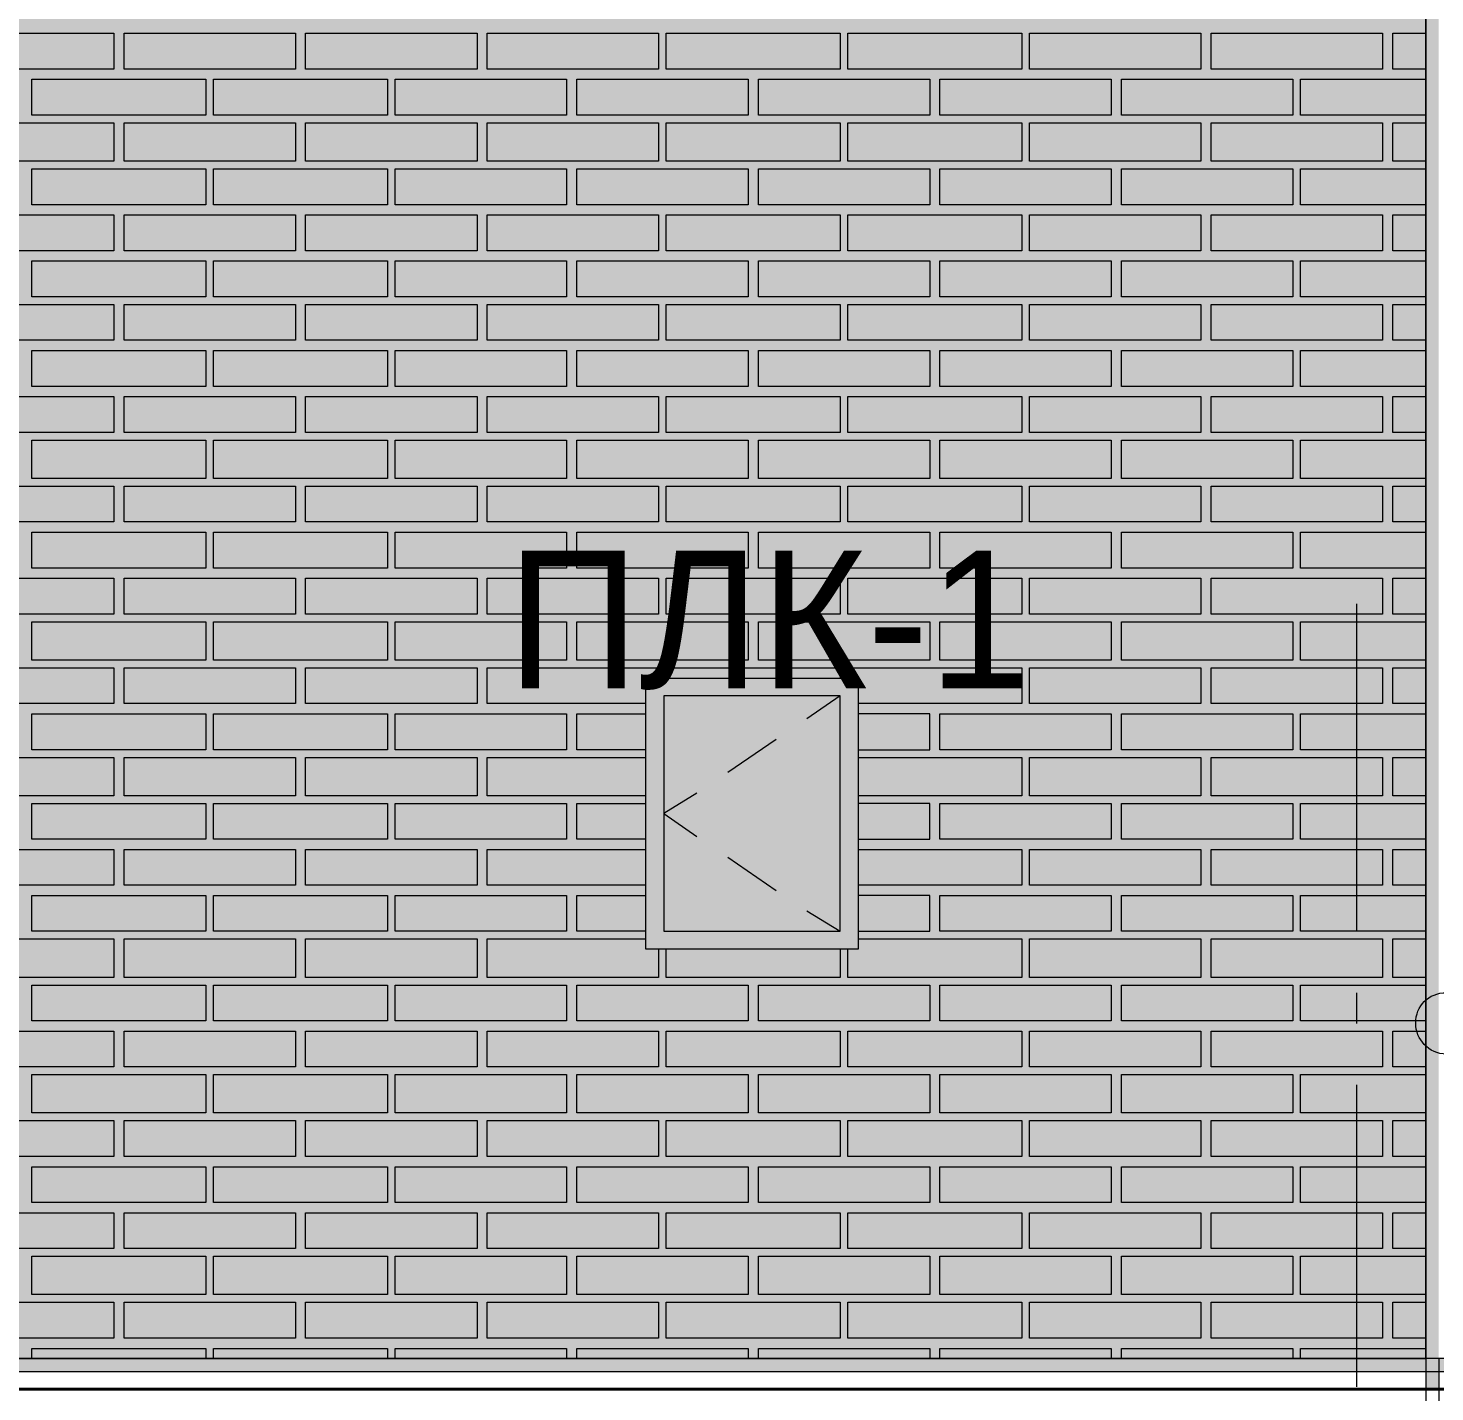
# Model space of a CAD drawing. Header units: millimetres. Extents: x -28928 to 100580, y -22867 to 36490.
# Drawn here: x 27153 to 29480, y -4768 to -2513 of the extents above; entities that cross this region are included whole.
import ezdxf

# ---------------------------------------------------------------- set-up
doc = ezdxf.new("R2010")
doc.units = ezdxf.units.MM
doc.layers.add('PDF _Геометрия', color=7, linetype='Continuous', true_color=0x8f8e8d)
doc.layers.add('PDF _Сплошная заливка', color=7, linetype='Continuous', true_color=0xffffff)
doc.layers.add('PDF _Текст', color=7, linetype='Continuous')

msp = doc.modelspace()

# ---------------------------------------------------------------- hatches: boundary and pattern name
at = {"layer": 'PDF _Сплошная заливка', "true_color": 0xdcd6cf, "transparency": 33554559}
msp.add_hatch(color=254, dxfattribs=at).paths.add_polyline_path([(29465.3, 1544.1), (29486.4, 1544.1), (29486.4, 9028.4), (4952.2, 9028.4), (4952.2, -4713.2), (29465.3, -4713.2)])
at = {"layer": 'PDF _Сплошная заливка', "true_color": 0xa48f7a, "transparency": 33554559}
h = msp.add_hatch(color=252, dxfattribs=at)
h.paths.add_polyline_path([(-7486.3, -4734.3), (-7486.3, -4713.2), (-9576.3, -4713.2), (-9576.3, -4734.3)])
h.paths.add_polyline_path([(-7168.9, -4713.2), (-7168.9, -4734.3), (45263, -4734.3), (45263, -4713.2)])

# ---------------------------------------------------------------- linework, layer by layer
at = {"layer": 'PDF _Геометрия', "color": 7, "lineweight": 9}
for points in [[(45263, -4713.2), (-7168.9, -4713.2), (4931.1, -4713.2), (-7168.9, -4713.2), (4931.1, -4713.2), (4931.1, 9028.4), (4931.1, -4764)], [(4952.2, -4764), (4952.2, 9028.4), (4952.2, -4713.2), (29465.3, -4713.2), (4952.2, -4713.2), (29465.3, -4713.2), (29465.3, 1531.4), (29465.3, -4764)], [(29351.1, -4006.6), (29351.1, -3465.1)], [(28496.4, -3617.4), (28441.4, -3655.5)], [(28390.7, -3689.3), (28310.3, -3744.3)], [(28259.5, -3778.2), (28204.5, -3812), (28259.5, -3850.1)], [(28310.3, -3884), (28390.7, -3939)], [(28441.4, -3972.8), (28496.4, -4006.6)], [(29351.1, -4159), (29351.1, -4108.2)], [(29351.1, -4759.7), (29351.1, -4260.5)], [(-7168.9, -4734.3), (45263, -4734.3), (45263, -4713.2), (29486.4, -4713.2), (29486.4, -5491.6), (29486.4, -5610.1)], [(29465.3, -4713.2), (29465.3, -5491.6), (29465.3, -5610.1)]]:
    msp.add_lwpolyline(points, dxfattribs=at)
at = {"layer": 'PDF _Геометрия', "lineweight": 9}
for points in [[(27294.9, -2521.6), (27294.9, -2580.9), (27011.4, -2580.9), (27011.4, -2521.6)], [(27595.3, -2521.6), (27595.3, -2580.9), (27311.8, -2580.9), (27311.8, -2521.6)], [(27895.7, -2521.6), (27895.7, -2580.9), (27612.2, -2580.9), (27612.2, -2521.6)], [(28196.1, -2521.6), (28196.1, -2580.9), (27912.6, -2580.9), (27912.6, -2521.6)], [(28496.4, -2521.6), (28496.4, -2580.9), (28208.7, -2580.9), (28208.7, -2521.6)], [(28796.8, -2521.6), (28796.8, -2580.9), (28509.1, -2580.9), (28509.1, -2521.6)], [(29093, -2521.6), (29093, -2580.9), (28809.5, -2580.9), (28809.5, -2521.6)], [(29393.4, -2521.6), (29393.4, -2580.9), (29109.9, -2580.9), (29109.9, -2521.6)], [(27447.2, -2657), (27303.4, -2657), (27159.5, -2657), (27159.5, -2597.8), (27303.4, -2597.8), (27447.2, -2597.8)], [(27747.6, -2657), (27603.7, -2657), (27459.9, -2657), (27459.9, -2597.8), (27603.7, -2597.8), (27747.6, -2597.8)], [(28043.7, -2657), (27904.1, -2657), (27760.3, -2657), (27760.3, -2597.8), (27904.1, -2597.8), (28043.7, -2597.8)], [(28344.1, -2657), (28204.5, -2657), (28060.7, -2657), (28060.7, -2597.8), (28204.5, -2597.8), (28344.1, -2597.8)], [(28644.5, -2657), (28500.7, -2657), (28361.1, -2657), (28361.1, -2597.8), (28500.7, -2597.8), (28644.5, -2597.8)], [(28944.9, -2657), (28801.1, -2657), (28661.4, -2657), (28661.4, -2597.8), (28801.1, -2597.8), (28944.9, -2597.8)], [(29245.3, -2657), (29101.4, -2657), (28961.8, -2657), (28961.8, -2597.8), (29101.4, -2597.8), (29245.3, -2597.8)], [(27294.9, -2669.7), (27294.9, -2733.2), (27011.4, -2733.2), (27011.4, -2669.7)], [(27595.3, -2669.7), (27595.3, -2733.2), (27311.8, -2733.2), (27311.8, -2669.7)], [(27895.7, -2669.7), (27895.7, -2733.2), (27612.2, -2733.2), (27612.2, -2669.7)], [(28196.1, -2669.7), (28196.1, -2733.2), (27912.6, -2733.2), (27912.6, -2669.7)], [(28496.4, -2669.7), (28496.4, -2733.2), (28208.7, -2733.2), (28208.7, -2669.7)], [(28796.8, -2669.7), (28796.8, -2733.2), (28509.1, -2733.2), (28509.1, -2669.7)], [(29093, -2669.7), (29093, -2733.2), (28809.5, -2733.2), (28809.5, -2669.7)], [(29393.4, -2669.7), (29393.4, -2733.2), (29109.9, -2733.2), (29109.9, -2669.7)], [(27447.2, -2805.1), (27303.4, -2805.1), (27159.5, -2805.1), (27159.5, -2745.9), (27303.4, -2745.9), (27447.2, -2745.9)], [(27747.6, -2805.1), (27603.7, -2805.1), (27459.9, -2805.1), (27459.9, -2745.9), (27603.7, -2745.9), (27747.6, -2745.9)], [(28043.7, -2805.1), (27904.1, -2805.1), (27760.3, -2805.1), (27760.3, -2745.9), (27904.1, -2745.9), (28043.7, -2745.9)], [(28344.1, -2805.1), (28204.5, -2805.1), (28060.7, -2805.1), (28060.7, -2745.9), (28204.5, -2745.9), (28344.1, -2745.9)], [(28644.5, -2805.1), (28500.7, -2805.1), (28361.1, -2805.1), (28361.1, -2745.9), (28500.7, -2745.9), (28644.5, -2745.9)], [(28944.9, -2805.1), (28801.1, -2805.1), (28661.4, -2805.1), (28661.4, -2745.9), (28801.1, -2745.9), (28944.9, -2745.9)], [(29245.3, -2805.1), (29101.4, -2805.1), (28961.8, -2805.1), (28961.8, -2745.9), (29101.4, -2745.9), (29245.3, -2745.9)], [(27294.9, -2822), (27294.9, -2881.3), (27011.4, -2881.3), (27011.4, -2822)], [(27595.3, -2822), (27595.3, -2881.3), (27311.8, -2881.3), (27311.8, -2822)], [(27895.7, -2822), (27895.7, -2881.3), (27612.2, -2881.3), (27612.2, -2822)], [(28196.1, -2822), (28196.1, -2881.3), (27912.6, -2881.3), (27912.6, -2822)], [(28496.4, -2822), (28496.4, -2881.3), (28208.7, -2881.3), (28208.7, -2822)], [(28796.8, -2822), (28796.8, -2881.3), (28509.1, -2881.3), (28509.1, -2822)], [(29093, -2822), (29093, -2881.3), (28809.5, -2881.3), (28809.5, -2822)], [(29393.4, -2822), (29393.4, -2881.3), (29109.9, -2881.3), (29109.9, -2822)], [(27447.2, -2957.4), (27303.4, -2957.4), (27159.5, -2957.4), (27159.5, -2898.2), (27303.4, -2898.2), (27447.2, -2898.2)], [(27747.6, -2957.4), (27603.7, -2957.4), (27459.9, -2957.4), (27459.9, -2898.2), (27603.7, -2898.2), (27747.6, -2898.2)], [(28043.7, -2957.4), (27904.1, -2957.4), (27760.3, -2957.4), (27760.3, -2898.2), (27904.1, -2898.2), (28043.7, -2898.2)], [(28344.1, -2957.4), (28204.5, -2957.4), (28060.7, -2957.4), (28060.7, -2898.2), (28204.5, -2898.2), (28344.1, -2898.2)], [(28644.5, -2957.4), (28500.7, -2957.4), (28361.1, -2957.4), (28361.1, -2898.2), (28500.7, -2898.2), (28644.5, -2898.2)], [(28944.9, -2957.4), (28801.1, -2957.4), (28661.4, -2957.4), (28661.4, -2898.2), (28801.1, -2898.2), (28944.9, -2898.2)], [(29245.3, -2957.4), (29101.4, -2957.4), (28961.8, -2957.4), (28961.8, -2898.2), (29101.4, -2898.2), (29245.3, -2898.2)], [(27294.9, -2970.1), (27294.9, -3029.3), (27011.4, -3029.3), (27011.4, -2970.1)], [(27595.3, -2970.1), (27595.3, -3029.3), (27311.8, -3029.3), (27311.8, -2970.1)], [(27895.7, -2970.1), (27895.7, -3029.3), (27612.2, -3029.3), (27612.2, -2970.1)], [(28196.1, -2970.1), (28196.1, -3029.3), (27912.6, -3029.3), (27912.6, -2970.1)], [(28496.4, -2970.1), (28496.4, -3029.3), (28208.7, -3029.3), (28208.7, -2970.1)], [(28796.8, -2970.1), (28796.8, -3029.3), (28509.1, -3029.3), (28509.1, -2970.1)], [(29093, -2970.1), (29093, -3029.3), (28809.5, -3029.3), (28809.5, -2970.1)], [(29393.4, -2970.1), (29393.4, -3029.3), (29109.9, -3029.3), (29109.9, -2970.1)], [(27447.2, -3105.5), (27303.4, -3105.5), (27159.5, -3105.5), (27159.5, -3046.3), (27303.4, -3046.3), (27447.2, -3046.3)], [(27747.6, -3105.5), (27603.7, -3105.5), (27459.9, -3105.5), (27459.9, -3046.3), (27603.7, -3046.3), (27747.6, -3046.3)], [(28043.7, -3105.5), (27904.1, -3105.5), (27760.3, -3105.5), (27760.3, -3046.3), (27904.1, -3046.3), (28043.7, -3046.3)], [(28344.1, -3105.5), (28204.5, -3105.5), (28060.7, -3105.5), (28060.7, -3046.3), (28204.5, -3046.3), (28344.1, -3046.3)], [(28644.5, -3105.5), (28500.7, -3105.5), (28361.1, -3105.5), (28361.1, -3046.3), (28500.7, -3046.3), (28644.5, -3046.3)], [(28944.9, -3105.5), (28801.1, -3105.5), (28661.4, -3105.5), (28661.4, -3046.3), (28801.1, -3046.3), (28944.9, -3046.3)], [(29245.3, -3105.5), (29101.4, -3105.5), (28961.8, -3105.5), (28961.8, -3046.3), (29101.4, -3046.3), (29245.3, -3046.3)], [(27294.9, -3122.4), (27294.9, -3181.6), (27011.4, -3181.6), (27011.4, -3122.4)], [(27595.3, -3122.4), (27595.3, -3181.6), (27311.8, -3181.6), (27311.8, -3122.4)], [(27895.7, -3122.4), (27895.7, -3181.6), (27612.2, -3181.6), (27612.2, -3122.4)], [(28196.1, -3122.4), (28196.1, -3181.6), (27912.6, -3181.6), (27912.6, -3122.4)], [(28496.4, -3122.4), (28496.4, -3181.6), (28208.7, -3181.6), (28208.7, -3122.4)], [(28796.8, -3122.4), (28796.8, -3181.6), (28509.1, -3181.6), (28509.1, -3122.4)], [(29093, -3122.4), (29093, -3181.6), (28809.5, -3181.6), (28809.5, -3122.4)], [(29393.4, -3122.4), (29393.4, -3181.6), (29109.9, -3181.6), (29109.9, -3122.4)], [(27447.2, -3257.8), (27303.4, -3257.8), (27159.5, -3257.8), (27159.5, -3194.3), (27303.4, -3194.3), (27447.2, -3194.3)], [(27747.6, -3257.8), (27603.7, -3257.8), (27459.9, -3257.8), (27459.9, -3194.3), (27603.7, -3194.3), (27747.6, -3194.3)], [(28043.7, -3257.8), (27904.1, -3257.8), (27760.3, -3257.8), (27760.3, -3194.3), (27904.1, -3194.3), (28043.7, -3194.3)], [(28344.1, -3257.8), (28204.5, -3257.8), (28060.7, -3257.8), (28060.7, -3194.3), (28204.5, -3194.3), (28344.1, -3194.3)], [(28644.5, -3257.8), (28500.7, -3257.8), (28361.1, -3257.8), (28361.1, -3194.3), (28500.7, -3194.3), (28644.5, -3194.3)], [(28944.9, -3257.8), (28801.1, -3257.8), (28661.4, -3257.8), (28661.4, -3194.3), (28801.1, -3194.3), (28944.9, -3194.3)], [(29245.3, -3257.8), (29101.4, -3257.8), (28961.8, -3257.8), (28961.8, -3194.3), (29101.4, -3194.3), (29245.3, -3194.3)], [(27294.9, -3270.5), (27294.9, -3329.7), (27011.4, -3329.7), (27011.4, -3270.5)], [(27595.3, -3270.5), (27595.3, -3329.7), (27311.8, -3329.7), (27311.8, -3270.5)], [(27895.7, -3270.5), (27895.7, -3329.7), (27612.2, -3329.7), (27612.2, -3270.5)], [(28196.1, -3270.5), (28196.1, -3329.7), (27912.6, -3329.7), (27912.6, -3270.5)], [(28496.4, -3270.5), (28496.4, -3329.7), (28208.7, -3329.7), (28208.7, -3270.5)], [(28796.8, -3270.5), (28796.8, -3329.7), (28509.1, -3329.7), (28509.1, -3270.5)], [(29093, -3270.5), (29093, -3329.7), (28809.5, -3329.7), (28809.5, -3270.5)], [(29393.4, -3270.5), (29393.4, -3329.7), (29109.9, -3329.7), (29109.9, -3270.5)], [(27447.2, -3405.9), (27303.4, -3405.9), (27159.5, -3405.9), (27159.5, -3346.6), (27303.4, -3346.6), (27447.2, -3346.6)], [(27747.6, -3405.9), (27603.7, -3405.9), (27459.9, -3405.9), (27459.9, -3346.6), (27603.7, -3346.6), (27747.6, -3346.6)], [(28043.7, -3405.9), (27904.1, -3405.9), (27760.3, -3405.9), (27760.3, -3346.6), (27904.1, -3346.6), (28043.7, -3346.6)], [(28344.1, -3405.9), (28204.5, -3405.9), (28060.7, -3405.9), (28060.7, -3346.6), (28204.5, -3346.6), (28344.1, -3346.6)], [(28644.5, -3405.9), (28500.7, -3405.9), (28361.1, -3405.9), (28361.1, -3346.6), (28500.7, -3346.6), (28644.5, -3346.6)], [(28944.9, -3405.9), (28801.1, -3405.9), (28661.4, -3405.9), (28661.4, -3346.6), (28801.1, -3346.6), (28944.9, -3346.6)], [(29245.3, -3405.9), (29101.4, -3405.9), (28961.8, -3405.9), (28961.8, -3346.6), (29101.4, -3346.6), (29245.3, -3346.6)], [(27294.9, -3422.8), (27294.9, -3482), (27011.4, -3482), (27011.4, -3422.8)], [(27595.3, -3422.8), (27595.3, -3482), (27311.8, -3482), (27311.8, -3422.8)], [(27895.7, -3422.8), (27895.7, -3482), (27612.2, -3482), (27612.2, -3422.8)], [(28196.1, -3422.8), (28196.1, -3482), (27912.6, -3482), (27912.6, -3422.8)], [(28496.4, -3422.8), (28496.4, -3482), (28208.7, -3482), (28208.7, -3422.8)], [(28796.8, -3422.8), (28796.8, -3482), (28509.1, -3482), (28509.1, -3422.8)], [(29093, -3422.8), (29093, -3482), (28809.5, -3482), (28809.5, -3422.8)], [(29393.4, -3422.8), (29393.4, -3482), (29109.9, -3482), (29109.9, -3422.8)], [(27447.2, -3558.2), (27303.4, -3558.2), (27159.5, -3558.2), (27159.5, -3494.7), (27303.4, -3494.7), (27447.2, -3494.7)], [(27747.6, -3558.2), (27603.7, -3558.2), (27459.9, -3558.2), (27459.9, -3494.7), (27603.7, -3494.7), (27747.6, -3494.7)], [(28043.7, -3558.2), (27904.1, -3558.2), (27760.3, -3558.2), (27760.3, -3494.7), (27904.1, -3494.7), (28043.7, -3494.7)], [(28344.1, -3558.2), (28204.5, -3558.2), (28060.7, -3558.2), (28060.7, -3494.7), (28204.5, -3494.7), (28344.1, -3494.7)], [(28644.5, -3558.2), (28500.7, -3558.2), (28361.1, -3558.2), (28361.1, -3494.7), (28500.7, -3494.7), (28644.5, -3494.7)], [(28944.9, -3558.2), (28801.1, -3558.2), (28661.4, -3558.2), (28661.4, -3494.7), (28801.1, -3494.7), (28944.9, -3494.7)], [(29245.3, -3558.2), (29101.4, -3558.2), (28961.8, -3558.2), (28961.8, -3494.7), (29101.4, -3494.7), (29245.3, -3494.7)], [(27294.9, -3570.9), (27294.9, -3630.1), (27011.4, -3630.1), (27011.4, -3570.9)], [(27595.3, -3570.9), (27595.3, -3630.1), (27311.8, -3630.1), (27311.8, -3570.9)], [(27895.7, -3570.9), (27895.7, -3630.1), (27612.2, -3630.1), (27612.2, -3570.9)], [(29093, -3570.9), (29093, -3630.1), (28809.5, -3630.1), (28809.5, -3570.9)], [(29393.4, -3570.9), (29393.4, -3630.1), (29109.9, -3630.1), (29109.9, -3570.9)], [(27447.2, -3706.3), (27303.4, -3706.3), (27159.5, -3706.3), (27159.5, -3647), (27303.4, -3647), (27447.2, -3647)], [(27747.6, -3706.3), (27603.7, -3706.3), (27459.9, -3706.3), (27459.9, -3647), (27603.7, -3647), (27747.6, -3647)], [(28043.7, -3706.3), (27904.1, -3706.3), (27760.3, -3706.3), (27760.3, -3647), (27904.1, -3647), (28043.7, -3647)], [(28944.9, -3706.3), (28801.1, -3706.3), (28661.4, -3706.3), (28661.4, -3647), (28801.1, -3647), (28944.9, -3647)], [(29245.3, -3706.3), (29101.4, -3706.3), (28961.8, -3706.3), (28961.8, -3647), (29101.4, -3647), (29245.3, -3647)], [(27294.9, -3719), (27294.9, -3782.4), (27011.4, -3782.4), (27011.4, -3719)], [(27595.3, -3719), (27595.3, -3782.4), (27311.8, -3782.4), (27311.8, -3719)], [(27895.7, -3719), (27895.7, -3782.4), (27612.2, -3782.4), (27612.2, -3719)], [(29093, -3719), (29093, -3782.4), (28809.5, -3782.4), (28809.5, -3719)], [(29393.4, -3719), (29393.4, -3782.4), (29109.9, -3782.4), (29109.9, -3719)], [(27447.2, -3854.3), (27303.4, -3854.3), (27159.5, -3854.3), (27159.5, -3795.1), (27303.4, -3795.1), (27447.2, -3795.1)], [(27747.6, -3854.3), (27603.7, -3854.3), (27459.9, -3854.3), (27459.9, -3795.1), (27603.7, -3795.1), (27747.6, -3795.1)], [(28043.7, -3854.3), (27904.1, -3854.3), (27760.3, -3854.3), (27760.3, -3795.1), (27904.1, -3795.1), (28043.7, -3795.1)], [(28944.9, -3854.3), (28801.1, -3854.3), (28661.4, -3854.3), (28661.4, -3795.1), (28801.1, -3795.1), (28944.9, -3795.1)], [(29245.3, -3854.3), (29101.4, -3854.3), (28961.8, -3854.3), (28961.8, -3795.1), (29101.4, -3795.1), (29245.3, -3795.1)], [(27294.9, -3871.3), (27294.9, -3930.5), (27011.4, -3930.5), (27011.4, -3871.3)], [(27595.3, -3871.3), (27595.3, -3930.5), (27311.8, -3930.5), (27311.8, -3871.3)], [(27895.7, -3871.3), (27895.7, -3930.5), (27612.2, -3930.5), (27612.2, -3871.3)], [(29093, -3871.3), (29093, -3930.5), (28809.5, -3930.5), (28809.5, -3871.3)], [(29393.4, -3871.3), (29393.4, -3930.5), (29109.9, -3930.5), (29109.9, -3871.3)], [(27447.2, -4006.6), (27303.4, -4006.6), (27159.5, -4006.6), (27159.5, -3947.4), (27303.4, -3947.4), (27447.2, -3947.4)], [(27747.6, -4006.6), (27603.7, -4006.6), (27459.9, -4006.6), (27459.9, -3947.4), (27603.7, -3947.4), (27747.6, -3947.4)], [(28043.7, -4006.6), (27904.1, -4006.6), (27760.3, -4006.6), (27760.3, -3947.4), (27904.1, -3947.4), (28043.7, -3947.4)], [(28944.9, -4006.6), (28801.1, -4006.6), (28661.4, -4006.6), (28661.4, -3947.4), (28801.1, -3947.4), (28944.9, -3947.4)], [(29245.3, -4006.6), (29101.4, -4006.6), (28961.8, -4006.6), (28961.8, -3947.4), (29101.4, -3947.4), (29245.3, -3947.4)], [(27294.9, -4019.3), (27294.9, -4082.8), (27011.4, -4082.8), (27011.4, -4019.3)], [(27595.3, -4019.3), (27595.3, -4082.8), (27311.8, -4082.8), (27311.8, -4019.3)], [(27895.7, -4019.3), (27895.7, -4082.8), (27612.2, -4082.8), (27612.2, -4019.3)], [(29093, -4019.3), (29093, -4082.8), (28809.5, -4082.8), (28809.5, -4019.3)], [(29393.4, -4019.3), (29393.4, -4082.8), (29109.9, -4082.8), (29109.9, -4019.3)], [(27447.2, -4154.7), (27303.4, -4154.7), (27159.5, -4154.7), (27159.5, -4095.5), (27303.4, -4095.5), (27447.2, -4095.5)], [(27747.6, -4154.7), (27603.7, -4154.7), (27459.9, -4154.7), (27459.9, -4095.5), (27603.7, -4095.5), (27747.6, -4095.5)], [(28043.7, -4154.7), (27904.1, -4154.7), (27760.3, -4154.7), (27760.3, -4095.5), (27904.1, -4095.5), (28043.7, -4095.5)], [(28344.1, -4154.7), (28204.5, -4154.7), (28060.7, -4154.7), (28060.7, -4095.5), (28204.5, -4095.5), (28344.1, -4095.5)], [(28644.5, -4154.7), (28500.7, -4154.7), (28361.1, -4154.7), (28361.1, -4095.5), (28500.7, -4095.5), (28644.5, -4095.5)], [(28944.9, -4154.7), (28801.1, -4154.7), (28661.4, -4154.7), (28661.4, -4095.5), (28801.1, -4095.5), (28944.9, -4095.5)], [(29245.3, -4154.7), (29101.4, -4154.7), (28961.8, -4154.7), (28961.8, -4095.5), (29101.4, -4095.5), (29245.3, -4095.5)], [(27294.9, -4171.6), (27294.9, -4230.9), (27011.4, -4230.9), (27011.4, -4171.6)], [(27595.3, -4171.6), (27595.3, -4230.9), (27311.8, -4230.9), (27311.8, -4171.6)], [(27895.7, -4171.6), (27895.7, -4230.9), (27612.2, -4230.9), (27612.2, -4171.6)], [(28196.1, -4171.6), (28196.1, -4230.9), (27912.6, -4230.9), (27912.6, -4171.6)], [(28496.4, -4171.6), (28496.4, -4230.9), (28208.7, -4230.9), (28208.7, -4171.6)], [(28796.8, -4171.6), (28796.8, -4230.9), (28509.1, -4230.9), (28509.1, -4171.6)], [(29093, -4171.6), (29093, -4230.9), (28809.5, -4230.9), (28809.5, -4171.6)], [(29393.4, -4171.6), (29393.4, -4230.9), (29109.9, -4230.9), (29109.9, -4171.6)], [(27447.2, -4307), (27303.4, -4307), (27159.5, -4307), (27159.5, -4243.6), (27303.4, -4243.6), (27447.2, -4243.6)], [(27747.6, -4307), (27603.7, -4307), (27459.9, -4307), (27459.9, -4243.6), (27603.7, -4243.6), (27747.6, -4243.6)], [(28043.7, -4307), (27904.1, -4307), (27760.3, -4307), (27760.3, -4243.6), (27904.1, -4243.6), (28043.7, -4243.6)], [(28344.1, -4307), (28204.5, -4307), (28060.7, -4307), (28060.7, -4243.6), (28204.5, -4243.6), (28344.1, -4243.6)], [(28644.5, -4307), (28500.7, -4307), (28361.1, -4307), (28361.1, -4243.6), (28500.7, -4243.6), (28644.5, -4243.6)], [(28944.9, -4307), (28801.1, -4307), (28661.4, -4307), (28661.4, -4243.6), (28801.1, -4243.6), (28944.9, -4243.6)], [(29245.3, -4307), (29101.4, -4307), (28961.8, -4307), (28961.8, -4243.6), (29101.4, -4243.6), (29245.3, -4243.6)], [(27294.9, -4319.7), (27294.9, -4379), (27011.4, -4379), (27011.4, -4319.7)], [(27595.3, -4319.7), (27595.3, -4379), (27311.8, -4379), (27311.8, -4319.7)], [(27895.7, -4319.7), (27895.7, -4379), (27612.2, -4379), (27612.2, -4319.7)], [(28196.1, -4319.7), (28196.1, -4379), (27912.6, -4379), (27912.6, -4319.7)], [(28496.4, -4319.7), (28496.4, -4379), (28208.7, -4379), (28208.7, -4319.7)], [(28796.8, -4319.7), (28796.8, -4379), (28509.1, -4379), (28509.1, -4319.7)], [(29093, -4319.7), (29093, -4379), (28809.5, -4379), (28809.5, -4319.7)], [(29393.4, -4319.7), (29393.4, -4379), (29109.9, -4379), (29109.9, -4319.7)], [(27447.2, -4455.1), (27303.4, -4455.1), (27159.5, -4455.1), (27159.5, -4395.9), (27303.4, -4395.9), (27447.2, -4395.9)], [(27747.6, -4455.1), (27603.7, -4455.1), (27459.9, -4455.1), (27459.9, -4395.9), (27603.7, -4395.9), (27747.6, -4395.9)], [(28043.7, -4455.1), (27904.1, -4455.1), (27760.3, -4455.1), (27760.3, -4395.9), (27904.1, -4395.9), (28043.7, -4395.9)], [(28344.1, -4455.1), (28204.5, -4455.1), (28060.7, -4455.1), (28060.7, -4395.9), (28204.5, -4395.9), (28344.1, -4395.9)], [(28644.5, -4455.1), (28500.7, -4455.1), (28361.1, -4455.1), (28361.1, -4395.9), (28500.7, -4395.9), (28644.5, -4395.9)], [(28944.9, -4455.1), (28801.1, -4455.1), (28661.4, -4455.1), (28661.4, -4395.9), (28801.1, -4395.9), (28944.9, -4395.9)], [(29245.3, -4455.1), (29101.4, -4455.1), (28961.8, -4455.1), (28961.8, -4395.9), (29101.4, -4395.9), (29245.3, -4395.9)], [(27294.9, -4472), (27294.9, -4531.3), (27011.4, -4531.3), (27011.4, -4472)], [(27595.3, -4472), (27595.3, -4531.3), (27311.8, -4531.3), (27311.8, -4472)], [(27895.7, -4472), (27895.7, -4531.3), (27612.2, -4531.3), (27612.2, -4472)], [(28196.1, -4472), (28196.1, -4531.3), (27912.6, -4531.3), (27912.6, -4472)], [(28496.4, -4472), (28496.4, -4531.3), (28208.7, -4531.3), (28208.7, -4472)], [(28796.8, -4472), (28796.8, -4531.3), (28509.1, -4531.3), (28509.1, -4472)], [(29093, -4472), (29093, -4531.3), (28809.5, -4531.3), (28809.5, -4472)], [(29393.4, -4472), (29393.4, -4531.3), (29109.9, -4531.3), (29109.9, -4472)], [(27447.2, -4607.4), (27303.4, -4607.4), (27159.5, -4607.4), (27159.5, -4544), (27303.4, -4544), (27447.2, -4544)], [(27747.6, -4607.4), (27603.7, -4607.4), (27459.9, -4607.4), (27459.9, -4544), (27603.7, -4544), (27747.6, -4544)], [(28043.7, -4607.4), (27904.1, -4607.4), (27760.3, -4607.4), (27760.3, -4544), (27904.1, -4544), (28043.7, -4544)], [(28344.1, -4607.4), (28204.5, -4607.4), (28060.7, -4607.4), (28060.7, -4544), (28204.5, -4544), (28344.1, -4544)], [(28644.5, -4607.4), (28500.7, -4607.4), (28361.1, -4607.4), (28361.1, -4544), (28500.7, -4544), (28644.5, -4544)], [(28944.9, -4607.4), (28801.1, -4607.4), (28661.4, -4607.4), (28661.4, -4544), (28801.1, -4544), (28944.9, -4544)], [(29245.3, -4607.4), (29101.4, -4607.4), (28961.8, -4607.4), (28961.8, -4544), (29101.4, -4544), (29245.3, -4544)], [(27294.9, -4620.1), (27294.9, -4679.3), (27011.4, -4679.3), (27011.4, -4620.1)], [(27595.3, -4620.1), (27595.3, -4679.3), (27311.8, -4679.3), (27311.8, -4620.1)], [(27895.7, -4620.1), (27895.7, -4679.3), (27612.2, -4679.3), (27612.2, -4620.1)], [(28196.1, -4620.1), (28196.1, -4679.3), (27912.6, -4679.3), (27912.6, -4620.1)], [(28496.4, -4620.1), (28496.4, -4679.3), (28208.7, -4679.3), (28208.7, -4620.1)], [(28796.8, -4620.1), (28796.8, -4679.3), (28509.1, -4679.3), (28509.1, -4620.1)], [(29093, -4620.1), (29093, -4679.3), (28809.5, -4679.3), (28809.5, -4620.1)], [(29393.4, -4620.1), (29393.4, -4679.3), (29109.9, -4679.3), (29109.9, -4620.1)]]:
    msp.add_lwpolyline(points, close=True, dxfattribs=at)
for points in [[(29465.3, -2580.9), (29410.3, -2580.9), (29410.3, -2521.6), (29465.3, -2521.6)], [(29465.3, -2657), (29401.8, -2657), (29258, -2657), (29258, -2597.8), (29401.8, -2597.8), (29465.3, -2597.8)], [(29465.3, -2733.2), (29410.3, -2733.2), (29410.3, -2669.7), (29465.3, -2669.7)], [(29465.3, -2805.1), (29401.8, -2805.1), (29258, -2805.1), (29258, -2745.9), (29401.8, -2745.9), (29465.3, -2745.9)], [(29465.3, -2881.3), (29410.3, -2881.3), (29410.3, -2822), (29465.3, -2822)], [(29465.3, -2957.4), (29401.8, -2957.4), (29258, -2957.4), (29258, -2898.2), (29401.8, -2898.2), (29465.3, -2898.2)], [(29465.3, -3029.3), (29410.3, -3029.3), (29410.3, -2970.1), (29465.3, -2970.1)], [(29465.3, -3105.5), (29401.8, -3105.5), (29258, -3105.5), (29258, -3046.3), (29401.8, -3046.3), (29465.3, -3046.3)], [(29465.3, -3181.6), (29410.3, -3181.6), (29410.3, -3122.4), (29465.3, -3122.4)], [(29465.3, -3257.8), (29401.8, -3257.8), (29258, -3257.8), (29258, -3194.3), (29401.8, -3194.3), (29465.3, -3194.3)], [(29465.3, -3329.7), (29410.3, -3329.7), (29410.3, -3270.5), (29465.3, -3270.5)], [(29465.3, -3405.9), (29401.8, -3405.9), (29258, -3405.9), (29258, -3346.6), (29401.8, -3346.6), (29465.3, -3346.6)], [(29465.3, -3482), (29410.3, -3482), (29410.3, -3422.8), (29465.3, -3422.8)], [(29465.3, -3558.2), (29401.8, -3558.2), (29258, -3558.2), (29258, -3494.7), (29401.8, -3494.7), (29465.3, -3494.7)], [(28174.9, -3630.1), (27912.6, -3630.1), (27912.6, -3570.9), (28196.1, -3570.9), (28196.1, -3587.8)], [(28208.7, -3587.8), (28208.7, -3570.9), (28496.4, -3570.9), (28496.4, -3587.8)], [(28509.1, -3587.8), (28509.1, -3570.9), (28796.8, -3570.9), (28796.8, -3630.1), (28526.1, -3630.1)], [(29465.3, -3630.1), (29410.3, -3630.1), (29410.3, -3570.9), (29465.3, -3570.9)], [(28174.9, -3706.3), (28060.7, -3706.3), (28060.7, -3647), (28174.9, -3647)], [(28526.1, -3706.3), (28644.5, -3706.3), (28644.5, -3647), (28526.1, -3647)], [(29465.3, -3706.3), (29401.8, -3706.3), (29258, -3706.3), (29258, -3647), (29401.8, -3647), (29465.3, -3647)], [(28174.9, -3782.4), (27912.6, -3782.4), (27912.6, -3719), (28174.9, -3719)], [(28526.1, -3719), (28796.8, -3719), (28796.8, -3782.4), (28526.1, -3782.4)], [(29465.3, -3782.4), (29410.3, -3782.4), (29410.3, -3719), (29465.3, -3719)], [(28174.9, -3854.3), (28060.7, -3854.3), (28060.7, -3795.1), (28174.9, -3795.1)], [(28526.1, -3854.3), (28644.5, -3854.3), (28644.5, -3795.1), (28526.1, -3795.1)], [(29465.3, -3854.3), (29401.8, -3854.3), (29258, -3854.3), (29258, -3795.1), (29401.8, -3795.1), (29465.3, -3795.1)], [(28174.9, -3930.5), (27912.6, -3930.5), (27912.6, -3871.3), (28174.9, -3871.3)], [(28526.1, -3871.3), (28796.8, -3871.3), (28796.8, -3930.5), (28526.1, -3930.5)], [(29465.3, -3930.5), (29410.3, -3930.5), (29410.3, -3871.3), (29465.3, -3871.3)], [(28174.9, -4006.6), (28060.7, -4006.6), (28060.7, -3947.4), (28174.9, -3947.4)], [(28526.1, -4006.6), (28644.5, -4006.6), (28644.5, -3947.4), (28526.1, -3947.4)], [(29465.3, -4006.6), (29401.8, -4006.6), (29258, -4006.6), (29258, -3947.4), (29401.8, -3947.4), (29465.3, -3947.4)], [(28196.1, -4036.3), (28196.1, -4082.8), (27912.6, -4082.8), (27912.6, -4019.3), (28174.9, -4019.3)], [(28526.1, -4019.3), (28796.8, -4019.3), (28796.8, -4082.8), (28509.1, -4082.8), (28509.1, -4036.3)], [(29465.3, -4082.8), (29410.3, -4082.8), (29410.3, -4019.3), (29465.3, -4019.3)], [(28496.4, -4036.3), (28496.4, -4082.8), (28208.7, -4082.8), (28208.7, -4036.3)], [(29465.3, -4154.7), (29401.8, -4154.7), (29258, -4154.7), (29258, -4095.5), (29401.8, -4095.5), (29465.3, -4095.5)], [(29465.3, -4230.9), (29410.3, -4230.9), (29410.3, -4171.6), (29465.3, -4171.6)], [(29465.3, -4307), (29401.8, -4307), (29258, -4307), (29258, -4243.6), (29401.8, -4243.6), (29465.3, -4243.6)], [(29465.3, -4379), (29410.3, -4379), (29410.3, -4319.7), (29465.3, -4319.7)], [(29465.3, -4455.1), (29401.8, -4455.1), (29258, -4455.1), (29258, -4395.9), (29401.8, -4395.9), (29465.3, -4395.9)], [(29465.3, -4531.3), (29410.3, -4531.3), (29410.3, -4472), (29465.3, -4472)], [(29465.3, -4607.4), (29401.8, -4607.4), (29258, -4607.4), (29258, -4544), (29401.8, -4544), (29465.3, -4544)], [(29465.3, -4679.3), (29410.3, -4679.3), (29410.3, -4620.1), (29465.3, -4620.1)], [(27159.5, -4713.2), (27159.5, -4696.3), (27303.4, -4696.3), (27447.2, -4696.3), (27447.2, -4713.2)], [(27459.9, -4713.2), (27459.9, -4696.3), (27603.7, -4696.3), (27747.6, -4696.3), (27747.6, -4713.2)], [(27760.3, -4713.2), (27760.3, -4696.3), (27904.1, -4696.3), (28043.7, -4696.3), (28043.7, -4713.2)], [(28060.7, -4713.2), (28060.7, -4696.3), (28204.5, -4696.3), (28344.1, -4696.3), (28344.1, -4713.2)], [(28361.1, -4713.2), (28361.1, -4696.3), (28500.7, -4696.3), (28644.5, -4696.3), (28644.5, -4713.2)], [(28661.4, -4713.2), (28661.4, -4696.3), (28801.1, -4696.3), (28944.9, -4696.3), (28944.9, -4713.2)], [(28961.8, -4713.2), (28961.8, -4696.3), (29101.4, -4696.3), (29245.3, -4696.3), (29245.3, -4713.2)], [(29258, -4713.2), (29258, -4696.3), (29401.8, -4696.3), (29465.3, -4696.3)]]:
    msp.add_lwpolyline(points, dxfattribs=at)
at = {"layer": 'PDF _Геометрия', "color": 7, "lineweight": 9}
for points in [[(28174.9, -3587.8), (28526.1, -3587.8), (28526.1, -4036.3), (28174.9, -4036.3)], [(28496.4, -3617.4), (28204.5, -3617.4), (28204.5, -4006.6), (28496.4, -4006.6)], [(28204.5, -3617.4), (28204.5, -4006.6), (28496.4, -4006.6), (28496.4, -3617.4)]]:
    msp.add_lwpolyline(points, close=True, dxfattribs=at)
at = {"layer": 'PDF _Геометрия', "color": 7, "lineweight": 40}
msp.add_lwpolyline([(82954.9, -4764), (-22513.9, -4764)], dxfattribs=at)
at = {"layer": 'PDF _Геометрия', "color": 7, "lineweight": 9}
for points in [[(29448.4, -4159), (29448.4, -4129.3), (29469.5, -4108.2), (29499.1, -4108.2)], [(29448.4, -4159), (29448.4, -4129.3), (29469.5, -4108.2), (29499.1, -4108.2)], [(29499.1, -4209.7), (29469.5, -4209.7), (29448.4, -4184.3), (29448.4, -4159)], [(29499.1, -4209.7), (29469.5, -4209.7), (29448.4, -4184.3), (29448.4, -4159)]]:
    msp.add_open_spline(points, degree=3, dxfattribs=at)
at = {"layer": 'PDF _Сплошная заливка', "color": 252, "lineweight": 9, "true_color": 0xa48f7a, "transparency": 33554559}
msp.add_solid([(29465.3, 1523), (29465.3, -4764), (29486.4, 1523), (29486.4, -4764)], dxfattribs=at)

# ---------------------------------------------------------------- texts
at = {"layer": 'PDF _Текст', "insert": (27945.2, -3492.3), "char_height": 227.71, "attachment_point": 4, "style": ''}
msp.add_mtext('ПЛК-1', dxfattribs=at)

doc.saveas('drawing.dxf')
